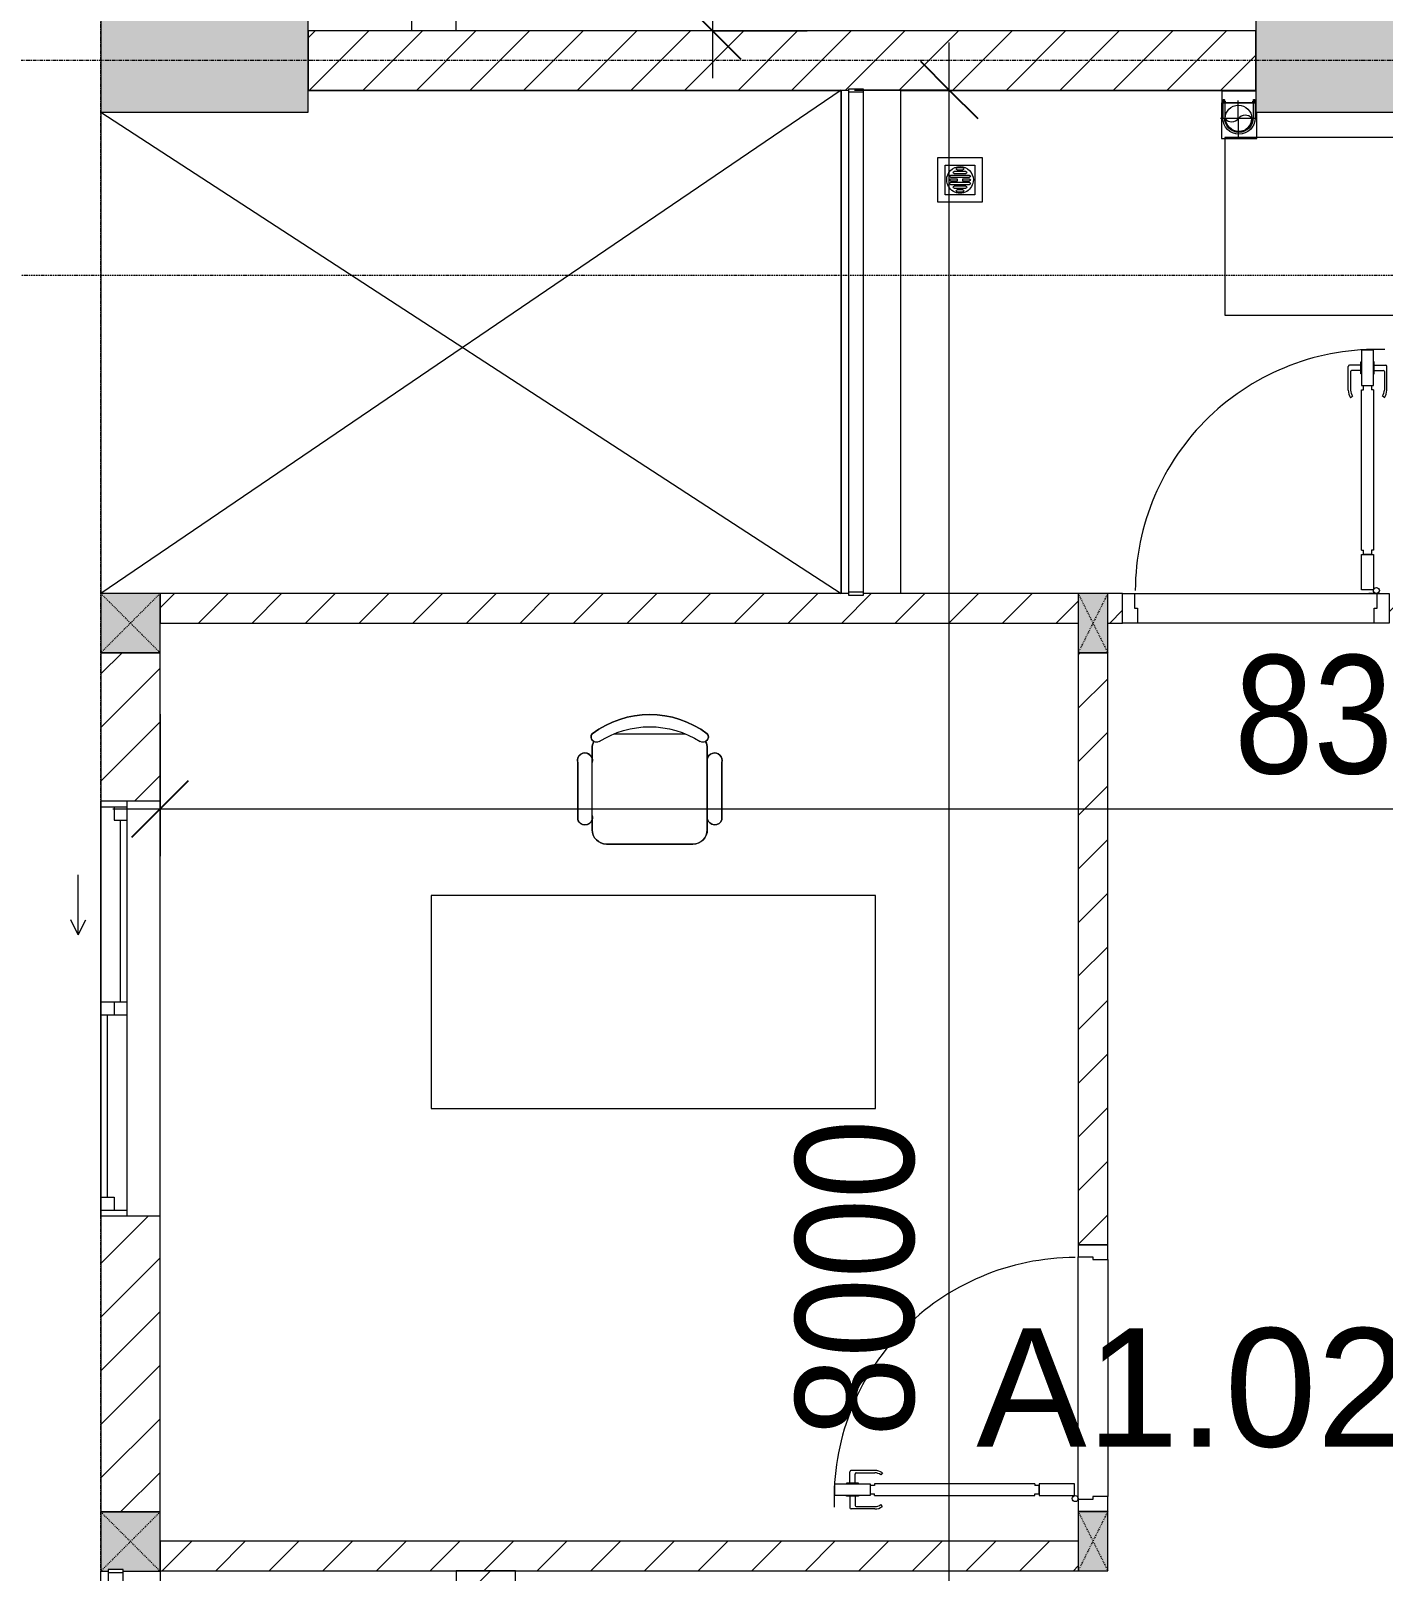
# Model space of a CAD drawing. Header units: millimetres. Extents: x 962 to 239635, y -15958 to 82755.
# Drawn here: x 95167 to 99733, y 64835 to 70037 of the extents above; entities that cross this region are included whole.
import ezdxf

# ---------------------------------------------------------------- set-up
doc = ezdxf.new("R2010")
doc.units = ezdxf.units.MM
for name, pattern in [('Dash', [6, 3, -3]), ('Dash Dot 3_16_', [7.9375, 4.7625, -1.5875, 0, -1.5875]), ('Grid Line', [22.225, 12.7, -3.175, 3.175, -3.175]), ('IMPORT-CENTER _2_', [40.64, 25.4, -5.08, 5.08, -5.08])]:
    doc.linetypes.add(name, pattern=pattern)
for name, color, linetype, lineweight in [('0-1', 7, 'Continuous', 5), ('A-ANNO-DIMS', 211, 'Continuous', 9), ('A-ANNO-DIMS-160', 211, 'Continuous', 9), ('A-AREA-IDEN', 2, 'Continuous', 9), ('A-DETL-GENF-1', 9, 'Continuous', 9), ('A-DETL-THIN-1', 151, 'Continuous', 9), ('A-DOOR-1', 254, 'Continuous', 9), ('A-DOOR-2', 9, 'Continuous', 9), ('A-FLOR-1', 250, 'Continuous', 9), ('A-FLOR-2', 9, 'Continuous', 9), ('A-FLOR-HRAL', 11, 'Continuous', 9), ('A-FLOR-HRAL-1', 254, 'Continuous', 9), ('A-FLOR-HRAL-2', 9, 'Continuous', 9), ('A-GLAZ', 151, 'Continuous', 9), ('A-WALL', 113, 'Continuous', 9), ('A-WALL-1', 253, 'Continuous', 18), ('A-WALL-2', 9, 'Continuous', 9), ('A-WALL-3', 113, 'Continuous', 18), ('A-WALL-PATT-1', 10, 'Continuous', 9), ('A-WALL-PATT-2', 111, 'Continuous', 9), ('G-ANNO-SYMB-1', 111, 'Dash Dot 3_16_', 18), ('G-IMPT', 8, 'Continuous', 9), ('G-IMPT-1', 254, 'Continuous', 9), ('G-IMPT-2', 8, 'IMPORT-CENTER _2_', 9), ('I-FURN', 30, 'Continuous', 9), ('I-FURN-1', 254, 'Continuous', 9), ('M-EQPM', 50, 'Continuous', 9), ('S-COLS', 52, 'Continuous', 9), ('S-COLS-1', 52, 'Continuous', 5), ('S-COLS-2', 7, 'Continuous', 18), ('S-COLS-3', 254, 'Continuous', 9), ('S-COLS-4', 253, 'Continuous', 18), ('S-COLS-5', 52, 'Dash', 9), ('S-COLS-6', 52, 'Continuous', 18), ('S-COLS-HDLN', 52, 'Dash', 9), ('S-COLS-HDLN-1', 9, 'Dash', 9), ('S-GRID-1', 1, 'Grid Line', 9)]:
    doc.layers.add(name, color=color, linetype=linetype, lineweight=lineweight)
doc.styles.add('Arial_11', font='arial_0.ttf', dxfattribs={"height": 400})
doc.styles.add('UTM Avo', font='UTM Avo.ttf', dxfattribs={"width": 0.9, "height": 400})
doc.dimstyles.new('1_Dim_chi_tiet_2_5_1', dxfattribs={"dimscale": 304.8, "dimtxt": 399.720379, "dimasz": 0.629921, "dimexe": 0.524934, "dimexo": 0.0625, "dimgap": 0.052493, "dimtad": 1, "dimdec": 0, "dimrnd": 5, "dimzin": 0, "dimdsep": 46, "dimtxsty": 'UTM Avo', "dimblk1": 'OBLIQUE', "dimblk2": 'OBLIQUE', "dimsah": 1, "dimcen": 0.09, "dimdle": 0.524934, "dimazin": 0, "dimtfac": 1, "dimtdec": 4, "dimtix": 1, "dimtmove": 0, "dimatfit": 3, "dimfxl": 1.049869, "dimfxlon": 1, "dimtvp": 1, "dimtolj": 1, "dimtzin": 0, "dimarcsym": 2})
pattern_1 = [(45, (0, 0), (-90.50967, 90.50967), [])]
pattern_2 = [(45, (61750.9, 0), (-90.50967, 90.50967), [])]

# ---------------------------------------------------------------- blocks, each defined once
blk = doc.blocks.new('NCV_TKTC_KET CAU_rvt-1-TKCS_MB TẦNG 2')
at = {"layer": 'S-COLS-1'}
for points in [[(34352.6, 69761.9), (34352.6, 70111.9), (33727.6, 70111.9), (33727.6, 70106.9), (33677.6, 70106.9), (33677.6, 70111.9), (33652.6, 70111.9), (33652.6, 69761.9), (33727.6, 69761.9)], [(38852.6, 69761.9), (38852.6, 70111.9), (37552.6, 70111.9), (37552.6, 69761.9), (38381.4, 69761.9)]]:
    blk.add_hatch(color=256, dxfattribs=at).paths.add_polyline_path(points)
at = {"layer": 'A-FLOR-1'}
for p, q in [((34352.6, 69835.3), (36152.6, 69835.3)), ((36152.5, 69835.3), (36152.5, 68136.9)), ((36352.6, 69835.3), (37552.6, 69835.3))]:
    blk.add_line(p, q, dxfattribs=at)
at = {"layer": 'S-COLS-2'}
for p, q in [((33652.6, 70111.9), (33652.6, 69761.9)), ((34352.6, 69761.9), (34352.6, 70111.9)), ((37552.6, 70111.9), (37552.6, 69761.9)), ((33652.6, 69761.9), (34352.6, 69761.9)), ((37552.6, 69761.9), (38852.6, 69761.9))]:
    blk.add_line(p, q, dxfattribs=at)
blk = doc.blocks.new('DOOR_CW_01 CANH MO-PANEL KINH - DIW_01-900x2200-CỬA GỖ VÂN LAMINATE-553393-TKCS_MB TẦNG 2')
at = {"layer": 'A-DETL-GENF-1'}
for p, q in [((-397, 872), (-357, 872)), ((-397, 752), (-397, 872)), ((-357, 872), (-357, 752)), ((-442, 737), (-442, 816.5)), ((-399, 820.5), (-438, 820.5)), ((-434, 799.5), (-434, 737)), ((-399, 803.5), (-430, 803.5)), ((-399, 831.8), (-397, 831.8)), ((-399, 792.2), (-399, 831.8)), ((-397, 792.2), (-399, 792.2)), ((-397, 792.2), (-397, 831.8)), ((-357, 792.2), (-357, 831.8)), ((-355, 831.8), (-357, 831.8)), ((-357, 792.2), (-355, 792.2)), ((-355, 792.2), (-355, 831.8)), ((-355, 820.5), (-316, 820.5)), ((-355, 803.5), (-324, 803.5)), ((-320, 799.5), (-320, 737)), ((-312, 737), (-312, 816.5)), ((-357, 752), (-397, 752)), ((-397, 738), (-391, 738)), ((-397, 738), (-397, 196)), ((-363, 752), (-391, 752)), ((-391, 752), (-391, 738)), ((-363, 738), (-363, 752)), ((-357, 738), (-363, 738)), ((-357, 196), (-357, 738)), ((-433.9, 711.2), (-427.3, 715.8)), ((-320.1, 711.2), (-326.7, 715.8)), ((-397, 196), (-391, 196)), ((-357, 182), (-397, 182)), ((-397, 182), (-397, 62)), ((-391, 196), (-391, 182)), ((-391, 182), (-363, 182)), ((-357, 196), (-363, 196)), ((-363, 182), (-363, 196)), ((-357, 62), (-357, 182)), ((-397, 62), (-357, 62))]:
    blk.add_line(p, q, dxfattribs=at)
blk.add_circle((-407, 60), 10, dxfattribs=at)
for centre, radius, start, end in [((-407, 60), 814, 360, 92), ((-438, 816.5), 4, 90, 180), ((-430, 799.5), 4, 90, 180), ((-324, 799.5), 4, 360, 90), ((-316, 816.5), 4, 0, 90), ((-397, 737), 45, 180, 215), ((-397, 737), 37, 180, 215), ((-357, 737), 37, 325, 0), ((-357, 737), 45, 325, 0)]:
    blk.add_arc(centre, radius, start, end, dxfattribs=at)
at = {"layer": 'A-DOOR-2'}
for p, q in [((-410, 50), (-450, 50)), ((-450, 50), (-450, -50)), ((-410, 0), (-410, 50)), ((-400, 0), (-410, 0)), ((-407, 50), (-382, 50)), ((-400, -50), (-400, 0)), ((410, 0), (400, 0)), ((400, 0), (400, -50)), ((450, 50), (410, 50)), ((410, 50), (410, 0)), ((450, -50), (450, 50)), ((-450, -50), (-400, -50)), ((400, -50), (450, -50))]:
    blk.add_line(p, q, dxfattribs=at)
blk = doc.blocks.new('BAN LV A - BAN LV A_dwg_ban hoc2-348006-TKCS_MB TẦNG 2')
at = {"layer": 'I-FURN'}
for p, q in [((145.8, 437.4), (-145.8, 437.4)), ((-194.4, 388.8), (-194.4, 113.4)), ((194.4, 113.4), (194.4, 388.8)), ((-243, 354.4), (-243, 162)), ((194.4, 351.4), (194.4, 150.8)), ((243.7, 162), (243.7, 354.4)), ((-120.5, 64.8), (120.5, 64.8))]:
    blk.add_line(p, q, dxfattribs=at)
at = {"layer": 'I-FURN', "flags": 128}
blk.add_lwpolyline([(-737.8, 610.5), (-737.8, 1330.5), (-154.9, 1330.5), (762.2, 1330.5), (762.2, 610.5)], close=True, dxfattribs=at)
at = {"layer": 'I-FURN'}
for centre, radius, start, end in [((-145.8, 388.8), 48.6, 90, 180), ((145.8, 388.8), 48.6, 360, 90), ((-218.7, 347.3), 25.3, 343.7398, 163.7398), ((219.4, 347.3), 25.3, 16.2602, 170.7054), ((-218.7, 154.9), 25.3, 163.7398, 16.2602), ((219.4, 154.9), 25.3, 189.2946, 16.2602), ((-145.8, 113.4), 48.6, 180, 207.5844), ((145.8, 113.4), 48.6, 332.4156, 0), ((-180.2, 75.4), 17.8, 57.9726, 216.6901), ((0, 324), 324, 233.1301, 306.8699), ((0, 359.3), 318.2, 237.5758, 302.4242), ((180.2, 75.4), 17.8, 323.3099, 122.0274)]:
    blk.add_arc(centre, radius, start, end, dxfattribs=at)
blk = doc.blocks.new('BAN LV A - BAN LV A_dwg-348005-TKCS_MB TẦNG 2')
at = {"extrusion": (0, 0, -1), "zscale": -1, "rotation": 180}
blk.add_blockref('BAN LV A - BAN LV A_dwg_ban hoc2-348006-TKCS_MB TẦNG 2', (-729, 1383.7), dxfattribs=at)
blk = doc.blocks.new('BAN LV A - BAN LV A-348231-TKCS_MB TẦNG 2')
at = {"layer": 'I-FURN-1'}
for p, q in [((534.6, 1270.3), (534.6, 1235.9)), ((923.4, 1232.9), (923.4, 1270.3)), ((486, 1221.7), (486, 1029.3)), ((972.7, 1029.3), (972.7, 1221.7)), ((534.6, 1029.3), (534.6, 994.9)), ((923.4, 994.9), (923.4, 1032.3)), ((583.2, 946.3), (874.8, 946.3)), ((1491.2, 773.2), (-8.8, 773.2)), ((-8.8, 773.2), (-8.8, 53.2)), ((1491.2, 53.2), (1491.2, 773.2)), ((-8.8, 53.2), (1491.2, 53.2))]:
    blk.add_line(p, q, dxfattribs=at)
for centre, radius, start, end in [((729, 1059.7), 324, 53.1301, 126.8699), ((548.9, 1308.3), 17.8, 143.3099, 240.596), ((909.2, 1308.3), 17.8, 299.404, 36.6901), ((510.3, 1228.8), 25.3, 16.2602, 196.2602), ((583.2, 1270.3), 48.6, 152.4156, 180), ((874.8, 1270.3), 48.6, 360, 27.5844), ((948.4, 1228.8), 25.3, 343.7398, 170.7054), ((510.3, 1036.4), 25.3, 196.2602, 343.7398), ((583.2, 994.9), 48.6, 180, 270), ((874.8, 994.9), 48.6, 270, 360), ((948.4, 1036.4), 25.3, 189.2946, 343.7398)]:
    blk.add_arc(centre, radius, start, end, dxfattribs=at)
blk.add_blockref('BAN LV A - BAN LV A_dwg-348005-TKCS_MB TẦNG 2', (0, 0))
blk = doc.blocks.new('MAY GIAT - MAY GIAT_dwg-348053-TKCS_MB TẦNG 2')
at = {"layer": 'G-IMPT-1', "flags": 128}
blk.add_lwpolyline([(5, 596.6), (5, 2.3), (605, 2.3), (605, 596.6)], close=True, dxfattribs=at)
blk = doc.blocks.new('MAY GIAT - MAY GIAT-348233-TKCS_MB TẦNG 2')
at = {"layer": 'I-FURN-1'}
for p, q in [((5, 596.6), (5, 2.3)), ((605, 596.6), (5, 596.6)), ((605, 2.3), (605, 596.6)), ((5, 2.3), (605, 2.3))]:
    blk.add_line(p, q, dxfattribs=at)
blk.add_blockref('MAY GIAT - MAY GIAT_dwg-348053-TKCS_MB TẦNG 2', (0, 0))
blk = doc.blocks.new('Railing - 50 x 10mm-901205-TKCS_MB TẦNG 2')
at = {"layer": 'A-FLOR-HRAL-2'}
for p, q in [((25, 5), (-25, 5)), ((-25, 5), (-25, -5)), ((25, -5), (25, 5)), ((-25, -5), (25, -5))]:
    blk.add_line(p, q, dxfattribs=at)
blk = doc.blocks.new('Railing - Railing-883693-TKCS_MB TẦNG 2')
at = {"layer": 'A-FLOR-HRAL-2'}
for p, q in [((13269.1, 60569.6), (13269.1, 58880.8)), ((13319.1, 58880.8), (13319.1, 60569.6))]:
    blk.add_line(p, q, dxfattribs=at)
for p in [(13294.1, 60574.6), (13294.1, 58875.8)]:
    blk.add_blockref('Railing - 50 x 10mm-901205-TKCS_MB TẦNG 2', p)
blk = doc.blocks.new('G1_SOF - BO TRU - 100x200-745959-TKCS_MB TẦNG 2')
at = {"layer": 'S-COLS'}
blk.add_hatch(color=256, dxfattribs=at).paths.add_polyline_path([(-50, 100), (-50, -100), (50, -100), (50, 100)])
at = {"layer": 'S-COLS-4'}
for p, q in [((50, 100), (-50, 100)), ((-50, 100), (-50, -100)), ((50, -100), (50, 100)), ((-50, -100), (50, -100))]:
    blk.add_line(p, q, dxfattribs=at)
at = {"layer": 'S-COLS-HDLN-1'}
for p, q in [((50, 100), (-50, -100)), ((-50, 100), (50, -100))]:
    blk.add_line(p, q, dxfattribs=at)
blk = doc.blocks.new('DOOR_CW_01 CANH MO-PANEL KINH - DIG_01-900x2200-CỬA NHÔM KÍNH-901215-TKCS_MB TẦNG 2')
at = {"layer": 'A-DETL-GENF-1'}
for p, q in [((-397, -182), (-397, -62)), ((-397, -62), (-357, -62)), ((-357, -62), (-357, -182)), ((-357, -182), (-397, -182)), ((-397, -196), (-391, -196)), ((-397, -738), (-397, -196)), ((-391, -196), (-391, -182)), ((-391, -182), (-363, -182)), ((-363, -182), (-363, -196)), ((-357, -196), (-363, -196)), ((-357, -196), (-357, -738)), ((-433.9, -711.2), (-427.3, -715.8)), ((-320.1, -711.2), (-326.7, -715.8)), ((-442, -737), (-442, -816.5)), ((-434, -799.5), (-434, -737)), ((-397, -738), (-391, -738)), ((-357, -752), (-397, -752)), ((-397, -752), (-397, -872)), ((-391, -752), (-391, -738)), ((-363, -752), (-391, -752)), ((-357, -738), (-363, -738)), ((-363, -738), (-363, -752)), ((-357, -872), (-357, -752)), ((-320, -799.5), (-320, -737)), ((-312, -737), (-312, -816.5)), ((-399, -820.5), (-438, -820.5)), ((-399, -803.5), (-430, -803.5)), ((-399, -792.2), (-399, -831.8)), ((-397, -792.2), (-399, -792.2)), ((-399, -831.8), (-397, -831.8)), ((-397, -792.2), (-397, -831.8)), ((-357, -792.2), (-357, -831.8)), ((-357, -792.2), (-355, -792.2)), ((-355, -831.8), (-357, -831.8)), ((-355, -792.2), (-355, -831.8)), ((-355, -803.5), (-324, -803.5)), ((-355, -820.5), (-316, -820.5)), ((-397, -872), (-357, -872))]:
    blk.add_line(p, q, dxfattribs=at)
blk.add_circle((-407, -60), 10, dxfattribs=at)
for centre, radius, start, end in [((-407, -60), 814, 268, 0), ((-397, -737), 45, 145, 180), ((-397, -737), 37, 145, 180), ((-357, -737), 37, 0, 35), ((-357, -737), 45, 360, 35), ((-438, -816.5), 4, 180, 270), ((-430, -799.5), 4, 180, 270), ((-324, -799.5), 4, 270, 0), ((-316, -816.5), 4, 270, 0)]:
    blk.add_arc(centre, radius, start, end, dxfattribs=at)
at = {"layer": 'A-DOOR-2'}
for p, q in [((-450, -50), (-450, 50)), ((-450, 50), (-400, 50)), ((-400, 50), (-400, 0)), ((400, 0), (400, 50)), ((400, 50), (450, 50)), ((450, 50), (450, -50)), ((-410, -50), (-450, -50)), ((-410, 0), (-410, -50)), ((-400, 0), (-410, 0)), ((-407, -50), (-382, -50)), ((410, 0), (400, 0)), ((410, -50), (410, 0)), ((450, -50), (410, -50))]:
    blk.add_line(p, q, dxfattribs=at)
blk = doc.blocks.new('NCV_TKTC_TANG 2_rvt-1-TKCS_MB TẦNG 2')
at = {"layer": 'A-WALL-PATT-1'}
h = blk.add_hatch(dxfattribs=at)
h.set_pattern_fill('FP_1', color=256, style=0, pattern_type=2)
h.set_pattern_definition(pattern_1)
h.paths.add_polyline_path([(36952.6, 68036.9), (36952.6, 68136.9), (36227.6, 68136.9), (36227.6, 68131.5), (36177.6, 68131.5), (36177.6, 68136.9), (33852.6, 68136.9), (33852.6, 68036.9), (36769.3, 68036.9)])
h = blk.add_hatch(dxfattribs=at)
h.set_pattern_fill('FP_1', color=256, style=0, pattern_type=2)
h.set_pattern_definition(pattern_1)
h.paths.add_polyline_path([(38052.6, 68036.9), (38052.6, 68136.9), (38002.6, 68136.9), (38002.6, 68036.9)])
h.paths.add_polyline_path([(37052.6, 68036.9), (37102.6, 68036.9), (37102.6, 68136.9), (37052.6, 68136.2), (37052.6, 68060.4)])
h = blk.add_hatch(dxfattribs=at)
h.set_pattern_fill('FP_1', color=256, style=0, pattern_type=2)
h.set_pattern_definition(pattern_1)
h.paths.add_polyline_path([(37052.6, 65937.3), (37052.6, 67936.5), (36952.6, 67936.5), (36952.6, 65937.3)])
h = blk.add_hatch(dxfattribs=at)
h.set_pattern_fill('FP_1', color=256, style=0, pattern_type=2)
h.set_pattern_definition(pattern_1)
h.paths.add_polyline_path([(36952.6, 64836.9), (36952.6, 64936.9), (33852.6, 64936.9), (33852.6, 64836.9), (36769.3, 64836.9)])
at = {"layer": 'A-FLOR-2'}
for p, q in [((37952.6, 68036.9), (37152.6, 68036.9)), ((36952.6, 65077.3), (36952.6, 65897.3)), ((37052.6, 65887.3), (37052.6, 65087.3))]:
    blk.add_line(p, q, dxfattribs=at)
at = {"layer": 'A-WALL-1'}
for p, q in [((36177.6, 68136.9), (33852.6, 68136.9)), ((33852.6, 68136.9), (33852.6, 68036.9)), ((36952.6, 68136.9), (36227.6, 68136.9)), ((37102.6, 68136.9), (37052.6, 68136.9)), ((37102.6, 68036.9), (37102.6, 68136.9)), ((33852.6, 68036.9), (36952.6, 68036.9)), ((37052.6, 68036.9), (37102.6, 68036.9)), ((36952.6, 67936.5), (36952.6, 65937.3)), ((37052.6, 67936.5), (36952.6, 67936.5)), ((37052.6, 65937.3), (37052.6, 67936.5)), ((36952.6, 65937.3), (37052.6, 65937.3)), ((37052.6, 65037.3), (36952.6, 65037.3)), ((36952.6, 64936.9), (33852.6, 64936.9)), ((33852.6, 64936.9), (33852.6, 64836.9)), ((33852.6, 64836.9), (36952.6, 64836.9))]:
    blk.add_line(p, q, dxfattribs=at)
at = {"layer": 'A-WALL-2'}
for p, q in [((36152.6, 68136.9), (36152.6, 69836.9)), ((36352.6, 69836.9), (36352.6, 68136.9)), ((37142.6, 68136.9), (37962.6, 68136.9)), ((37952.6, 68036.9), (37152.6, 68036.9)), ((36952.6, 65077.3), (36952.6, 65897.3)), ((37052.6, 65887.3), (37052.6, 65087.3))]:
    blk.add_line(p, q, dxfattribs=at)
at = {"layer": 'A-DOOR-1'}
for name, p, rotation in [('DOOR_CW_01 CANH MO-PANEL KINH - DIG_01-900x2200-CỬA NHÔM KÍNH-901215-TKCS_MB TẦNG 2', (37552.6, 68086.9), 180), ('DOOR_CW_01 CANH MO-PANEL KINH - DIW_01-900x2200-CỬA GỖ VÂN LAMINATE-553393-TKCS_MB TẦNG 2', (37002.6, 65487.3), 89.9999999999993)]:
    blk.add_blockref(name, p, dxfattribs=dict(at, rotation=rotation))
at = {"layer": 'A-FLOR-HRAL-1'}
blk.add_blockref('Railing - Railing-883693-TKCS_MB TẦNG 2', (22908.5, 9260.7), dxfattribs=at)
at = {"layer": 'I-FURN-1', "rotation": 89.99999999999915}
blk.add_blockref('MAY GIAT - MAY GIAT-348233-TKCS_MB TẦNG 2', (38044.8, 69071.5), dxfattribs=at)
at = {"layer": 'I-FURN-1'}
blk.add_blockref('BAN LV A - BAN LV A-348231-TKCS_MB TẦNG 2', (34776.9, 66344.2), dxfattribs=at)
at = {"layer": 'S-COLS-3'}
for p in [(37002.6, 68036.9), (37002.6, 64936.9)]:
    blk.add_blockref('G1_SOF - BO TRU - 100x200-745959-TKCS_MB TẦNG 2', p, dxfattribs=at)
blk = doc.blocks.new('1_FAMILY RVT - W01-WxH 1400x1400xmm-389822-TKCS_MB TẦNG 2')
at = {"layer": 'A-GLAZ'}
for p, q in [((248.4, 172.39), (299.2, 197.79)), ((248.4, 172.39), (299.2, 146.99)), ((248.4, 172.39), (451.6, 172.39)), ((-700, 96.19), (-700, -103.81)), ((700, 96.19), (-700, 96.19)), ((-700, 96.19), (-636.5, 96.19)), ((-680.95, 96.19), (-680.95, 7.29)), ((-636.5, 96.19), (-22.225, 96.19)), ((-636.5, 96.19), (-636.5, 51.74)), ((-636.5, 73.965), (-22.225, 73.965)), ((-22.225, 7.29), (-22.225, 96.19)), ((-22.225, 96.19), (22.225, 96.19)), ((22.225, 96.19), (680.95, 96.19)), ((22.225, 96.19), (22.225, 7.29)), ((680.95, 96.19), (700, 96.19)), ((680.95, 96.19), (680.95, 7.29)), ((700, -103.81), (700, 96.19)), ((-700, 7.29), (-680.95, 7.29)), ((-636.5, 51.74), (-680.95, 51.74)), ((-680.95, 7.29), (-22.225, 7.29)), ((22.225, 51.74), (-22.225, 51.74)), ((-22.225, 7.29), (22.225, 7.29)), ((22.225, 29.515), (636.5, 29.515)), ((22.225, 7.29), (636.5, 7.29)), ((636.5, 51.74), (636.5, 7.29)), ((680.95, 51.74), (636.5, 51.74)), ((636.5, 7.29), (700, 7.29)), ((-700, -103.81), (700, -103.81))]:
    blk.add_line(p, q, dxfattribs=at)
blk = doc.blocks.new('TKTC_XREF_251221_MB TANG 2-7 - TKTC_XREF_260130_MB TANG 2-5_dwg_$cc-4746798-TKCS_MB TẦNG 2')
at = {"layer": 'G-IMPT-2'}
for p, q in [((0, -0.673), (0, 0.673)), ((-0.673, 0), (0.673, 0))]:
    blk.add_line(p, q, dxfattribs=at)
at = {"layer": 'M-EQPM'}
blk.add_circle((0, 0), 0.5, dxfattribs=at)
for centre, radius, start, end in [((0, 0), 0.5, 90, 270), ((0.188, 0.25), 0.313, 126.8699, 233.1301), ((-0.188, -0.25), 0.313, 306.8699, 53.1301)]:
    blk.add_arc(centre, radius, start, end, dxfattribs=at)
blk = doc.blocks.new('TKTC_XREF_251221_MB TANG 2-7 - TKTC_XREF_260130_MB TANG 2-5_dwg_CUM U_DN100-V182-TKCS_MB TẦNG 2')
at = {"layer": 'G-IMPT'}
blk.add_hatch(color=256, dxfattribs=at).paths.add_polyline_path([(61, 0), (58.9, -15.8), (52.8, -30.5), (43.1, -43.1), (30.5, -52.8), (15.8, -58.9), (0, -61), (0, -57), (14.8, -55.1), (28.5, -49.4), (40.3, -40.3), (49.4, -28.5), (55.1, -14.8), (57, 0), (55.1, 14.8), (49.4, 28.5), (40.3, 40.3), (28.5, 49.4), (14.8, 55.1), (0, 57), (0, 61), (15.8, 58.9), (30.5, 52.8), (43.1, 43.1), (52.8, 30.5), (58.9, 15.8)])
for p, q in [((-79.1, 66.6), (-79.1, 63.4)), ((-76.6, 66.6), (-76.6, 63.4)), ((-74.6, 66.6), (-74.6, 63.4)), ((-72.7, 69.3), (-72.7, 60.7)), ((-66.9, 67.9), (-71.7, 67.9)), ((-65, 69), (0, 69)), ((-66.9, 62.1), (-71.7, 62.1)), ((-79.1, -63.4), (-79.1, -66.6)), ((-76.6, -63.4), (-76.6, -66.6)), ((-74.6, -63.4), (-74.6, -66.6)), ((-72.7, -60.7), (-72.7, -69.3)), ((-66.9, -62.1), (-71.7, -62.1)), ((-66.9, -67.9), (-71.7, -67.9)), ((-66.9, -72.7), (-66.9, -70.8)), ((-65, -69), (0, -69))]:
    blk.add_line(p, q, dxfattribs=at)
at = {"layer": 'G-IMPT', "flags": 128}
for points in [[(-72.7, 67.6), (-78.1, 67.6), (-78.1, 62.4), (-72.7, 62.4)], [(-71.7, 59.2), (-66.9, 59.2), (-66.9, 70.8), (-71.7, 70.8)], [(-66.9, 70.8), (-66.9, 72.7), (-65, 72.7), (-65, 57.3), (-66.9, 57.3), (-66.9, 59.2)], [(-65, 61), (0, 61), (0, 57)], [(-72.7, -62.4), (-78.1, -62.4), (-78.1, -67.6), (-72.7, -67.6)], [(-71.7, -70.8), (-66.9, -70.8), (-66.9, -59.2), (-71.7, -59.2)], [(-66.9, -59.2), (-66.9, -57.3), (-65, -57.3), (-65, -72.3)], [(-65, -61), (0, -61), (0, -57)]]:
    blk.add_lwpolyline(points, dxfattribs=at)
at = {"layer": 'G-IMPT'}
for centre, radius, start, end in [((-78.1, 66.6), 0.96, 90, 180), ((-71.1, 69.3), 1.56, 112.61986, 247.38014), ((-67.9, 65), 4.8, 143.1301, 216.8699), ((0, 0), 69, 270, 90), ((-78.1, 63.4), 0.96, 180, 270), ((-71.1, 60.7), 1.56, 112.61986, 247.38014), ((0, 0), 61, 270, 90), ((0, 0), 57, 270, 90), ((-78.1, -63.4), 0.96, 90, 180), ((-71.1, -60.7), 1.56, 112.61986, 247.38014), ((-67.9, -65), 4.8, 143.1301, 216.8699), ((-78.1, -66.6), 0.96, 180, 270), ((-71.1, -69.3), 1.56, 112.61986, 247.38014)]:
    blk.add_arc(centre, radius, start, end, dxfattribs=at)
blk = doc.blocks.new('TKTC_XREF_251221_MB TANG 2-7 - TKTC_XREF_260130_MB TANG 2-5_dwg_THU NUOC - THU NUOC-444531-TKCS_MB TẦNG 1-4746810-TKCS_MB TẦNG 2')
at = {"layer": 'G-IMPT'}
for p, q in [((-23.3, 10.8), (40.9, 10.8)), ((40.9, 4.8), (-23.3, 4.8)), ((-11, 23.3), (28.5, 23.3)), ((28.5, 17.3), (-11, 17.3)), ((-1.1, 35.6), (18.5, 35.6)), ((18.5, 29.6), (-1.1, 29.6)), ((-23.3, -13.6), (40.9, -13.6)), ((40.9, -19.6), (-23.3, -19.6)), ((-11, -26.1), (28.5, -26.1)), ((28.5, -32.1), (-11, -32.1)), ((-1.1, -38.5), (18.5, -38.5)), ((18.5, -44.5), (-1.1, -44.5))]:
    blk.add_line(p, q, dxfattribs=at)
at = {"layer": 'G-IMPT', "flags": 128}
for points in [[(83.7, -79.4), (83.7, 70.6), (-66.3, 70.6), (-66.3, -79.4)], [(58.7, -54.4), (58.7, 45.6), (-41.3, 45.6), (-41.3, -54.4)]]:
    blk.add_lwpolyline(points, close=True, dxfattribs=at)
for points in [[(-23.3, -1.2), (0.7, -1.2), (0.7, -7.2), (-23.3, -7.2)], [(40.9, -7.2), (16.7, -7.2), (16.7, -1.2), (40.9, -1.2)]]:
    blk.add_lwpolyline(points, dxfattribs=at)
at = {"layer": 'G-IMPT'}
for centre, radius, start, end in [((8.7, -4.4), 45, 360, 180), ((8.7, -4.4), 45, 360, 180), ((-23.3, 7.8), 3, 90, 270), ((-11, 20.3), 3, 90, 270), ((-1.1, 32.6), 3, 90, 270), ((18.5, 32.6), 3, 270, 90), ((28.5, 20.3), 3, 270, 90), ((40.9, 7.8), 3, 270, 90), ((8.7, -4.4), 45, 180, 360), ((8.7, -4.4), 45, 180, 360), ((-23.3, -4.2), 3, 90, 270), ((-23.3, -16.6), 3, 90, 270), ((-11, -29.1), 3, 90, 270), ((-1.1, -41.5), 3, 90, 270), ((18.5, -41.5), 3, 270, 90), ((28.5, -29.1), 3, 270, 90), ((40.9, -4.2), 3, 270, 90), ((40.9, -16.6), 3, 270, 90)]:
    blk.add_arc(centre, radius, start, end, dxfattribs=at)
blk = doc.blocks.new('TKTC_XREF_251221_MB TANG 2-7 - TKTC_XREF_251221_MB TANG 2-7-2039446-TKCS_MB TẦNG 2')
at = {"layer": 'M-EQPM'}
for p, q in [((1049.2, 52840), (1049.5, 52800)), ((1199.9, 52800), (1199.7, 52840)), ((3785.3, 52596.7), (3785.3, 52556.8)), ((3900, 52596.7), (3785.3, 52596.7)), ((3783.5, 52556.8), (3783.5, 52436.8)), ((3785.3, 52556.8), (3900, 52556.8)), ((3900, 52556.8), (3785.3, 52556.8)), ((0, 52525), (0, 50900)), ((3903.1, 52436.8), (3903.1, 52525)), ((3783.5, 52436.8), (3903.1, 52436.8))]:
    blk.add_line(p, q, dxfattribs=at)
at = {"xscale": 90.00000000005122, "yscale": 90.00000000005122, "zscale": 90.00000000005122, "rotation": 90.37402677993775}
blk.add_blockref('TKTC_XREF_251221_MB TANG 2-7 - TKTC_XREF_260130_MB TANG 2-5_dwg_$cc-4746798-TKCS_MB TẦNG 2', (3841.1, 52503.9), dxfattribs=at)
at = {"extrusion": (0, 0, -1), "xscale": 0.7894736842105242, "yscale": 0.7894736842105242, "zscale": -0.7894736842105242, "rotation": 269.9999999984438}
blk.add_blockref('TKTC_XREF_251221_MB TANG 2-7 - TKTC_XREF_260130_MB TANG 2-5_dwg_CUM U_DN100-V182-TKCS_MB TẦNG 2', (-3842.9, 52505.4), dxfattribs=at)
at = {"extrusion": (0, 0, -1), "zscale": -1, "rotation": 180}
blk.add_blockref('TKTC_XREF_251221_MB TANG 2-7 - TKTC_XREF_260130_MB TANG 2-5_dwg_THU NUOC - THU NUOC-444531-TKCS_MB TẦNG 1-4746810-TKCS_MB TẦNG 2', (-2892.4, 52292.3), dxfattribs=at)
blk = doc.blocks.new('Railing - 50 x 10mm-1251311-TKCS_MB TẦNG 2')
at = {"layer": 'A-FLOR-HRAL'}
for p, q in [((25, 5), (-25, 5)), ((-25, 5), (-25, -5)), ((25, -5), (25, 5)), ((-25, -5), (25, -5))]:
    blk.add_line(p, q, dxfattribs=at)
blk = doc.blocks.new('Railing - Railing-3231095-TKCS_MB TẦNG 2')
at = {"layer": 'A-FLOR-HRAL'}
for p, q in [((33677.6, 64831.3), (33677.6, 61916.9)), ((33727.6, 61916.9), (33727.6, 64831.3))]:
    blk.add_line(p, q, dxfattribs=at)
for p in [(33702.6, 64836.3), (33702.6, 61911.9)]:
    blk.add_blockref('Railing - 50 x 10mm-1251311-TKCS_MB TẦNG 2', p)
blk = doc.blocks.new('G1_SOF - BO TRU - 200x200-3052400-TKCS_MB TẦNG 2')
at = {"layer": 'S-COLS-HDLN'}
for p, q in [((-100, 100), (100, -100)), ((100, 100), (-100, -100))]:
    blk.add_line(p, q, dxfattribs=at)
blk = doc.blocks.new('DIMBLOCK259-TKCS_MB TẦNG 2')
at = {"layer": 'A-ANNO-DIMS-160'}
for p, q in [((98268.3, 61676.9), (98268.3, 69996.9)), ((97948.3, 69836.9), (98428.3, 69836.9)), ((98268.3, 69836.9), (97948.3, 69836.9)), ((97948.3, 61836.9), (98428.3, 61836.9)), ((98268.3, 61836.9), (97948.3, 61836.9))]:
    blk.add_line(p, q, dxfattribs=at)
at = {"layer": 'A-ANNO-DIMS-160', "lineweight": 25}
for p, q in [((98268.3, 69836.9), (98172.3, 69932.9)), ((98268.3, 69836.9), (98364.3, 69740.9)), ((98268.3, 61836.9), (98172.3, 61932.9)), ((98268.3, 61836.9), (98364.3, 61740.9))]:
    blk.add_line(p, q, dxfattribs=at)
at = {"layer": 'A-ANNO-DIMS-160', "color": 0, "insert": (97748.6, 65289.2), "char_height": 400, "width": 1314.636, "attachment_point": 1, "rotation": 90, "line_spacing_factor": 1.110334, "style": 'UTM Avo'}
blk.add_mtext('8000', dxfattribs=at)
blk = doc.blocks.new('_Oblique')
at = {"color": 0, "linetype": 'ByBlock', "lineweight": -2}
blk.add_line((-0.5, -0.5), (0.5, 0.5), dxfattribs=at)
blk = doc.blocks.new('DIMBLOCK261-TKCS_MB TẦNG 2')
at = {"layer": 'A-ANNO-DIMS-160'}
for p, q in [((97468.3, 78196.9), (97468.3, 69876.9)), ((97788.3, 78036.9), (97308.3, 78036.9)), ((97468.3, 78036.9), (97788.3, 78036.9)), ((97788.3, 70036.9), (97308.3, 70036.9)), ((97468.3, 70036.9), (97788.3, 70036.9))]:
    blk.add_line(p, q, dxfattribs=at)
at = {"layer": 'A-ANNO-DIMS-160', "lineweight": 25}
for p, q in [((97468.3, 78036.9), (97372.3, 78132.9)), ((97468.3, 78036.9), (97564.3, 77940.9)), ((97468.3, 70036.9), (97372.3, 70132.9)), ((97468.3, 70036.9), (97564.3, 69940.9))]:
    blk.add_line(p, q, dxfattribs=at)
at = {"layer": 'A-ANNO-DIMS-160', "color": 0, "insert": (96948.6, 73489.2), "char_height": 400, "width": 1314.636, "attachment_point": 1, "rotation": 90, "line_spacing_factor": 1.110334, "style": 'UTM Avo'}
blk.add_mtext('8000', dxfattribs=at)
blk = doc.blocks.new('DIMBLOCK345-TKCS_MB TẦNG 2')
at = {"layer": 'A-ANNO-DIMS-160'}
for p, q in [((95603.5, 67729.4), (95603.5, 67249.4)), ((95603.5, 67409.4), (95603.5, 67729.4)), ((103953.5, 67729.4), (103953.5, 67249.4)), ((103953.5, 67409.4), (103953.5, 67729.4)), ((95443.5, 67409.4), (104113.5, 67409.4))]:
    blk.add_line(p, q, dxfattribs=at)
at = {"layer": 'A-ANNO-DIMS-160', "lineweight": 25}
for p, q in [((95603.5, 67409.4), (95699.5, 67505.4)), ((103953.5, 67409.4), (104049.5, 67505.4)), ((95603.5, 67409.4), (95507.5, 67313.4)), ((103953.5, 67409.4), (103857.5, 67313.4))]:
    blk.add_line(p, q, dxfattribs=at)
at = {"layer": 'A-ANNO-DIMS-160', "color": 0, "insert": (99230.7, 67929), "char_height": 400, "width": 1314.636, "attachment_point": 1, "line_spacing_factor": 1.110334, "style": 'UTM Avo'}
blk.add_mtext('8350', dxfattribs=at)

msp = doc.modelspace()

# ---------------------------------------------------------------- hatches: boundary and pattern name
at = {"layer": 'A-WALL-PATT-2'}
h = msp.add_hatch(dxfattribs=at)
h.set_pattern_fill('FP_1', color=256, style=0, pattern_type=2)
h.set_pattern_definition(pattern_2)
h.paths.add_polyline_path([(99303.5, 69836.9), (99303.5, 70036.9), (96103.5, 70036.9), (96103.5, 69836.9), (97928.5, 69836.9), (97928.5, 69840.3), (97978.5, 69840.3), (97978.5, 69836.9), (98520.2, 69836.9)])
h = msp.add_hatch(dxfattribs=at)
h.set_pattern_fill('FP_1', color=256, style=0, pattern_type=2)
h.set_pattern_definition(pattern_2)
h.paths.add_polyline_path([(95403.5, 65035.3), (95603.5, 65035.3), (95603.5, 66035.3), (95403.5, 66035.3)])
h.paths.add_polyline_path([(95603.5, 67435.3), (95603.5, 67936.9), (95403.5, 67936.9), (95403.5, 67435.3)])
h = msp.add_hatch(dxfattribs=at)
h.set_pattern_fill('FP_1', color=256, style=0, pattern_type=2)
h.set_pattern_definition(pattern_2)
h.paths.add_polyline_path([(96803.5, 61836.9), (96803.5, 62160.3), (96603.5, 62160.3), (96603.5, 61836.9)])
h.paths.add_polyline_path([(96603.5, 64660.3), (96803.5, 64660.3), (96803.5, 64836.9), (96603.5, 64836.9)])
at = {"layer": 'S-COLS-1'}
for points in [[(95603.5, 67936.9), (95603.5, 68136.9), (95403.5, 68136.9), (95403.5, 67936.9)], [(95478.5, 64835.3), (95603.5, 64835.3), (95603.5, 65035.3), (95403.5, 65035.3), (95403.5, 64835.3), (95428.5, 64835.3), (95428.5, 64841.3), (95478.5, 64841.3)]]:
    msp.add_hatch(color=256, dxfattribs=at).paths.add_polyline_path(points)

# ---------------------------------------------------------------- linework, layer by layer
at = {"layer": 'A-DETL-THIN-1'}
for p, q in [((97903.5, 69836.9), (95403.5, 68136.9)), ((95403.5, 69761.9), (97903.5, 68136.9))]:
    msp.add_line(p, q, dxfattribs=at)
at = {"layer": 'A-WALL'}
for p, q in [((95603.5, 67936.9), (95403.5, 67936.9)), ((95403.5, 65035.3), (95603.5, 65035.3)), ((95403.5, 61911.9), (95403.5, 64835.3)), ((95603.5, 64835.3), (95603.5, 61911.9))]:
    msp.add_line(p, q, dxfattribs=at)
at = {"layer": 'A-WALL-3'}
for p, q in [((99303.5, 70036.9), (96103.5, 70036.9)), ((96103.5, 70036.9), (96103.5, 69836.9)), ((99303.5, 69836.9), (99303.5, 70036.9)), ((96103.5, 69836.9), (97928.5, 69836.9)), ((97978.5, 69836.9), (99303.5, 69836.9)), ((95403.5, 67936.9), (95403.5, 67435.3)), ((95603.5, 67435.3), (95603.5, 67936.9)), ((95403.5, 66035.3), (95403.5, 65035.3)), ((95603.5, 65035.3), (95603.5, 66035.3)), ((96803.5, 64836.9), (96603.5, 64836.9)), ((96603.5, 64836.9), (96603.5, 64660.3)), ((96803.5, 64660.3), (96803.5, 64836.9))]:
    msp.add_line(p, q, dxfattribs=at)
at = {"layer": 'G-ANNO-SYMB-1'}
msp.add_line((90498.7, 69211.5), (196677.7, 69211.5), dxfattribs=at)
at = {"layer": 'S-COLS'}
for p, q in [((95403.5, 67936.9), (95603.5, 67936.9)), ((95603.5, 65035.3), (95403.5, 65035.3))]:
    msp.add_line(p, q, dxfattribs=at)
at = {"layer": 'S-COLS-6'}
for p, q in [((95603.5, 68136.9), (95403.5, 68136.9)), ((95403.5, 68136.9), (95403.5, 67936.9)), ((95603.5, 67936.9), (95603.5, 68136.9)), ((95403.5, 65035.3), (95403.5, 64835.3)), ((95603.5, 64835.3), (95603.5, 65035.3)), ((95403.5, 64835.3), (95428.5, 64835.3)), ((95478.5, 64835.3), (95603.5, 64835.3))]:
    msp.add_line(p, q, dxfattribs=at)
at = {"layer": 'S-GRID-1'}
for p, q in [((95403.5, 19351.6), (95403.5, 76542.3)), ((96253.4, 69936.9), (92253.4, 69936.9)), ((189415.6, 69936.9), (96253.4, 69936.9))]:
    msp.add_line(p, q, dxfattribs=at)

# ---------------------------------------------------------------- block references
at = {"layer": '0-1'}
for name in ['NCV_TKTC_KET CAU_rvt-1-TKCS_MB TẦNG 2', 'NCV_TKTC_TANG 2_rvt-1-TKCS_MB TẦNG 2']:
    msp.add_blockref(name, (61750.9, 0), dxfattribs=at)
at = {"layer": 'A-FLOR-HRAL'}
msp.add_blockref('Railing - Railing-3231095-TKCS_MB TẦNG 2', (61750.9, 0), dxfattribs=at)
at = {"layer": 'A-GLAZ', "rotation": 89.9999999999999}
msp.add_blockref('1_FAMILY RVT - W01-WxH 1400x1400xmm-389822-TKCS_MB TẦNG 2', (95499.7, 66735.3), dxfattribs=at)
at = {"layer": 'M-EQPM'}
msp.add_blockref('TKTC_XREF_251221_MB TANG 2-7 - TKTC_XREF_251221_MB TANG 2-7-2039446-TKCS_MB TẦNG 2', (95403.5, 17236.9), dxfattribs=at)
at = {"layer": 'S-COLS-5'}
for p in [(95503.5, 68036.9), (95503.5, 64935.3)]:
    msp.add_blockref('G1_SOF - BO TRU - 200x200-3052400-TKCS_MB TẦNG 2', p, dxfattribs=at)

# ---------------------------------------------------------------- texts
at = {"layer": 'A-AREA-IDEN', "insert": (99477.9, 65250.2), "char_height": 400, "width": 2233.6, "attachment_point": 8, "line_spacing_factor": 0.936439, "style": 'Arial_11'}
msp.add_mtext('\\pt8,16,24,32,40,48,56,64,72,80,88,96,104,112,120,128,136,144,152,160,168,176,184,192,200,208,216,224,232,240,248,256;A1.02.07', dxfattribs=at)

# ---------------------------------------------------------------- dimensions: what is measured, and where the dimension line sits
at = {"layer": 'A-ANNO-DIMS'}
for base, p1, p2, picture, middle in [((97468.3, 70036.9), (97788.3, 78036.9), (97788.3, 70036.9), 'DIMBLOCK261-TKCS_MB TẦNG 2', (97245.3, 74036.9)), ((98268.3, 69836.9), (97948.3, 61836.9), (97948.3, 69836.9), 'DIMBLOCK259-TKCS_MB TẦNG 2', (98045.3, 65836.9))]:
    dim = msp.add_linear_dim(base=base, p1=p1, p2=p2, angle=90, dimstyle='1_Dim_chi_tiet_2_5_1', override={"dimpost": '<>', "dimfxl": 8000}, dxfattribs=at)
    dim.commit()
    dim.dimension.update_dxf_attribs({"geometry": picture, "text_midpoint": middle})
dim = msp.add_linear_dim(base=(103953.5, 67409.4), p1=(95603.5, 67729.4), p2=(103953.5, 67729.4), dimstyle='1_Dim_chi_tiet_2_5_1', override={"dimpost": '<>', "dimfxl": 8350}, dxfattribs=at)
dim.commit()
dim.dimension.update_dxf_attribs({"geometry": 'DIMBLOCK345-TKCS_MB TẦNG 2', "text_midpoint": (99778.5, 67632.4)})

doc.saveas('drawing.dxf')
